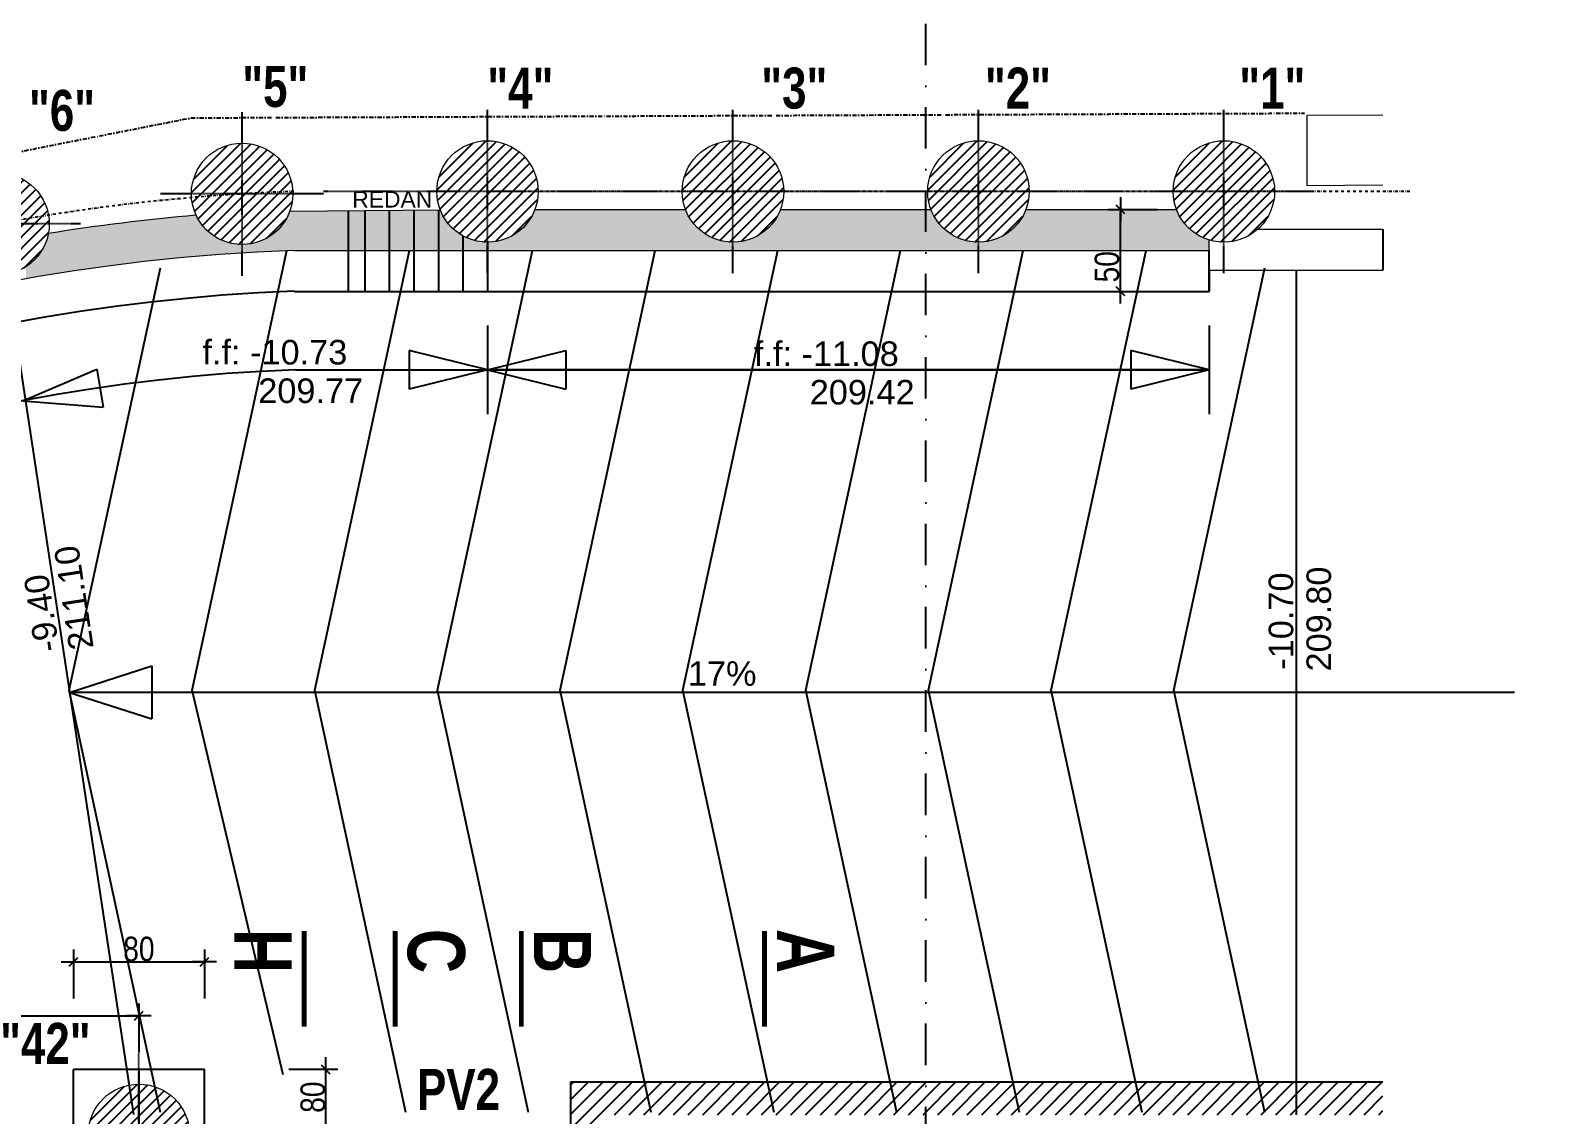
# Model space of a CAD drawing. Header units: metres. Extents: x 24213 to 30440, y -147416 to -143216.
# Drawn here: x 28529 to 29460, y -144651 to -143989 of the extents above; entities that cross this region are included whole.
import ezdxf
from ezdxf.enums import TextEntityAlignment as Align

# ---------------------------------------------------------------- set-up
doc = ezdxf.new("R2010")
doc.units = ezdxf.units.M
doc.header["$PDMODE"] = 65
doc.linetypes.add('INTERROMPU2', pattern=[9.525, 6.35, -3.175])
doc.linetypes.add('TIRETPTX2', pattern=[50.8, 25.4, -12.7, 0, -12.7])
for name, color, linetype in [('01_cote_gen', 4, 'Continuous'), ('01_isolant ext', 2, 'TIRETPTX2'), ('01_linteaux', 3, 'Continuous'), ('01_murs_coup', 5, 'Continuous'), ('01_murs_sup', 2, 'INTERROMPU2'), ('01_poch_murs', 251, 'Continuous'), ('01_texte', 230, 'Continuous'), ('AA_COTES', 2, 'Continuous')]:
    doc.layers.add(name, color=color, linetype=linetype)
doc.layers.add('01_PIEUX', color=5, linetype='Continuous', lineweight=60)
doc.styles.add('impact', font='impact.ttf')
doc.styles.add('MATTE_TXT', font='arial.ttf')
doc.styles.add('STYLE2', font='ARIALN.TTF')
doc.dimstyles.new('JB50', dxfattribs={"dimscale": 0.1, "dimtxt": 150, "dimasz": 15, "dimexe": 0.1, "dimexo": 0.1, "dimgap": 0.09, "dimtad": 1, "dimdec": 1, "dimdsep": 46, "dimtxsty": 'STYLE2', "dimblk1": 'BOND_G', "dimblk2": 'BOND_D', "dimsah": 1, "dimcen": 1.5, "dimdle": 0.01, "dimse1": 1, "dimse2": 1, "dimclrd": 4, "dimclre": 2, "dimclrt": 6, "dimazin": 2, "dimtfac": 2.333333, "dimtdec": 1, "dimtix": 1, "dimtmove": 2, "dimatfit": 3, "dimldrblk": 'BOND_G', "dimfxl": 1, "dimtolj": 1, "dimtzin": 0, "dimarcsym": 0})

# ---------------------------------------------------------------- blocks, each defined once
blk = doc.blocks.new('BOND_G')
at = {"layer": 'AA_COTES', "color": 0}
for p, q in [((0, -5), (0, 15)), ((5, 0), (-5, 0)), ((1.77, 1.77), (-1.77, -1.77))]:
    blk.add_line(p, q, dxfattribs=at)
blk = doc.blocks.new('BOND_D')
at = {"layer": 'AA_COTES', "color": 0}
for p, q in [((5, 0), (-5, 0)), ((-1.77, -1.77), (1.77, 1.77)), ((0, 5), (0, -15))]:
    blk.add_line(p, q, dxfattribs=at)
blk = doc.blocks.new('*D78')
at = {"layer": '01_cote_gen', "color": 4, "lineweight": -2, "ltscale": 3, "transparency": 16777216}
blk.add_line((29195.13, -144147.04), (29195.13, -144100.04), dxfattribs=at)
at = {"layer": 'DEFPOINTS', "color": 0, "lineweight": 0, "ltscale": 3, "transparency": 16777216}
for p in [(29195.13, -144098.54), (29205.06, -144098.54), (29205.06, -144148.54)]:
    blk.add_point(p, dxfattribs=at)
at = {"layer": '01_cote_gen', "color": 4, "lineweight": -2, "ltscale": 3, "transparency": 16777216, "xscale": 1.5, "yscale": 1.5, "zscale": 1.5}
for name, p, rotation in [('BOND_D', (29195.13, -144098.54), 90), ('BOND_G', (29195.13, -144148.54), 270)]:
    blk.add_blockref(name, p, dxfattribs=dict(at, rotation=rotation))
at = {"layer": '01_cote_gen', "color": 6, "ltscale": 3, "transparency": 16777216, "insert": (29186.87, -144133.54), "char_height": 15, "attachment_point": 5, "rotation": 90, "style": 'STYLE2'}
blk.add_mtext('\\A1;50', dxfattribs=at)
blk = doc.blocks.new('*D38')
at = {"layer": '01_cote_gen', "color": 4, "lineweight": -2, "ltscale": 3, "transparency": 16777216}
blk.add_line((28216.77, -144591.03), (28593.77, -144591.03), dxfattribs=at)
at = {"layer": 'DEFPOINTS', "color": 0, "lineweight": 0, "ltscale": 3, "transparency": 16777216}
for p in [(28595.27, -144591.03), (28595.27, -144650.92), (28215.27, -145075.17)]:
    blk.add_point(p, dxfattribs=at)
at = {"layer": '01_cote_gen', "color": 4, "lineweight": -2, "ltscale": 3, "transparency": 16777216, "xscale": 1.5, "yscale": 1.5, "zscale": 1.5, "rotation": 180}
blk.add_blockref('BOND_G', (28215.27, -144591.03), dxfattribs=at)
at = {"layer": '01_cote_gen', "color": 4, "lineweight": -2, "ltscale": 3, "transparency": 16777216, "xscale": 1.5, "yscale": 1.5, "zscale": 1.5}
blk.add_blockref('BOND_D', (28595.27, -144591.03), dxfattribs=at)
at = {"layer": '01_cote_gen', "color": 6, "ltscale": 3, "transparency": 16777216, "insert": (28405.27, -144583.36), "char_height": 15, "attachment_point": 5, "style": 'STYLE2'}
blk.add_mtext('\\A1;380', dxfattribs=at)
blk = doc.blocks.new('*D30')
at = {"layer": '01_cote_gen', "color": 4, "lineweight": -2, "ltscale": 3, "transparency": 16777216}
blk.add_line((28556.77, -144558.07), (28633.77, -144558.07), dxfattribs=at)
at = {"layer": 'DEFPOINTS', "color": 0, "lineweight": 0, "ltscale": 3, "transparency": 16777216}
for p in [(28635.27, -144558.07), (28555.27, -144635.82), (28635.27, -144635.82)]:
    blk.add_point(p, dxfattribs=at)
at = {"layer": '01_cote_gen', "color": 4, "lineweight": -2, "ltscale": 3, "transparency": 16777216, "xscale": 1.5, "yscale": 1.5, "zscale": 1.5, "rotation": 180}
blk.add_blockref('BOND_G', (28555.27, -144558.07), dxfattribs=at)
at = {"layer": '01_cote_gen', "color": 4, "lineweight": -2, "ltscale": 3, "transparency": 16777216, "xscale": 1.5, "yscale": 1.5, "zscale": 1.5}
blk.add_blockref('BOND_D', (28635.27, -144558.07), dxfattribs=at)
at = {"layer": '01_cote_gen', "color": 6, "ltscale": 3, "transparency": 16777216, "insert": (28595.27, -144550.4), "char_height": 15, "attachment_point": 5, "style": 'STYLE2'}
blk.add_mtext('\\A1;80', dxfattribs=at)
blk = doc.blocks.new('*D66')
at = {"layer": '01_cote_gen', "color": 4, "lineweight": -2, "ltscale": 3, "transparency": 16777216}
blk.add_line((28709.29, -144625.32), (28709.29, -144702.32), dxfattribs=at)
at = {"layer": 'DEFPOINTS', "color": 0, "lineweight": 0, "ltscale": 3, "transparency": 16777216}
for p in [(28634.29, -144623.82), (28635.27, -144703.82), (28709.29, -144703.82)]:
    blk.add_point(p, dxfattribs=at)
at = {"layer": '01_cote_gen', "color": 4, "lineweight": -2, "ltscale": 3, "transparency": 16777216, "xscale": 1.5, "yscale": 1.5, "zscale": 1.5}
for name, p, rotation in [('BOND_G', (28709.29, -144623.82), 90), ('BOND_D', (28709.29, -144703.82), 270)]:
    blk.add_blockref(name, p, dxfattribs=dict(at, rotation=rotation))
at = {"layer": '01_cote_gen', "color": 6, "ltscale": 3, "transparency": 16777216, "insert": (28701.63, -144640.82), "char_height": 15, "attachment_point": 5, "rotation": 90, "style": 'STYLE2'}
blk.add_mtext('\\A1;80', dxfattribs=at)

msp = doc.modelspace()

# ---------------------------------------------------------------- hatches: boundary and pattern name
at = {"layer": '01_poch_murs'}
h = msp.add_hatch(dxfattribs=at)
h.set_pattern_fill('ANSI31', color=256, scale=1.5)
h.set_pattern_definition([(45, (10449.6576, -135385.6974), (-3.367596, 3.367596), [])])
h.paths.add_polyline_path([(28658.35, -144057.97, 0.414214), (28627.35, -144088.97), (28658.35, -144088.97)])
h.paths.add_polyline_path([(28658.35, -144088.97), (28627.35, -144088.97, 0.414214), (28658.35, -144119.97)])
h.paths.add_polyline_path([(28658.35, -144057.97), (28658.35, -144088.97), (28689.35, -144088.97, 0.414214)])
h.paths.add_polyline_path([(28689.35, -144088.97), (28658.35, -144088.97), (28658.35, -144119.97, 0.414214)])
h = msp.add_hatch(dxfattribs=at)
h.set_pattern_fill('ANSI31', color=256, scale=1.5)
h.set_pattern_definition([(45, (10599.573, -135384.2683), (-3.367596, 3.367596), [])])
h.paths.add_polyline_path([(28808.27, -144056.54, 0.414214), (28777.27, -144087.54), (28808.27, -144087.54)])
h.paths.add_polyline_path([(28808.27, -144087.54), (28777.27, -144087.54, 0.414214), (28808.27, -144118.54)])
h.paths.add_polyline_path([(28808.27, -144056.54), (28808.27, -144087.54), (28839.27, -144087.54, 0.414214)])
h.paths.add_polyline_path([(28839.27, -144087.54), (28808.27, -144087.54), (28808.27, -144118.54, 0.414214)])
h = msp.add_hatch(dxfattribs=at)
h.set_pattern_fill('ANSI31', color=256, scale=1.5)
h.set_pattern_definition([(45, (10749.573, -135384.2683), (-3.367596, 3.367596), [])])
h.paths.add_polyline_path([(28958.27, -144056.54, 0.414214), (28927.27, -144087.54), (28958.27, -144087.54)])
h.paths.add_polyline_path([(28958.27, -144087.54), (28927.27, -144087.54, 0.414214), (28958.27, -144118.54)])
h.paths.add_polyline_path([(28958.27, -144056.54), (28958.27, -144087.54), (28989.27, -144087.54, 0.414214)])
h.paths.add_polyline_path([(28989.27, -144087.54), (28958.27, -144087.54), (28958.27, -144118.54, 0.414214)])
h = msp.add_hatch(dxfattribs=at)
h.set_pattern_fill('ANSI31', color=256, scale=1.5)
h.set_pattern_definition([(45, (10899.573, -135384.2683), (-3.367596, 3.367596), [])])
h.paths.add_polyline_path([(29108.27, -144056.54, 0.414214), (29077.27, -144087.54), (29108.27, -144087.54)])
h.paths.add_polyline_path([(29108.27, -144087.54), (29077.27, -144087.54, 0.414214), (29108.27, -144118.54)])
h.paths.add_polyline_path([(29108.27, -144056.54), (29108.27, -144087.54), (29139.27, -144087.54, 0.414214)])
h.paths.add_polyline_path([(29139.27, -144087.54), (29108.27, -144087.54), (29108.27, -144118.54, 0.414214)])
h = msp.add_hatch(dxfattribs=at)
h.set_pattern_fill('ANSI31', color=256, scale=1.5)
h.set_pattern_definition([(45, (11049.573, -135384.2683), (-3.367596, 3.367596), [])])
h.paths.add_polyline_path([(29258.27, -144056.54, 0.414214), (29227.27, -144087.54), (29258.27, -144087.54)])
h.paths.add_polyline_path([(29258.27, -144087.54), (29227.27, -144087.54, 0.414214), (29258.27, -144118.54)])
h.paths.add_polyline_path([(29258.27, -144056.54), (29258.27, -144087.54), (29289.27, -144087.54, 0.414214)])
h.paths.add_polyline_path([(29289.27, -144087.54), (29258.27, -144087.54), (29258.27, -144118.54, 0.414214)])
h = msp.add_hatch(dxfattribs=at)
h.set_pattern_fill('ANSI31', color=256, scale=1.5)
h.set_pattern_definition([(45, (10300.839, -135404.09), (-3.367596, 3.367596), [])])
h.paths.add_polyline_path([(28509.53, -144076.36, 0.414214), (28478.53, -144107.36), (28509.53, -144107.36)])
h.paths.add_polyline_path([(28509.53, -144107.36), (28478.53, -144107.36, 0.414214), (28509.53, -144138.36)])
h.paths.add_polyline_path([(28509.53, -144076.36), (28509.53, -144107.36), (28540.53, -144107.36, 0.414214)])
h.paths.add_polyline_path([(28540.53, -144107.36), (28509.53, -144107.36), (28509.53, -144138.36, 0.414214)])
at = {"layer": '01_poch_murs', "ltscale": 3}
h = msp.add_hatch(color=256, dxfattribs=at)
h.dxf.hatch_style = 1
h.paths.add_polyline_path([(28779.39, -144098.8), (28687.45, -144099.65, -0.666709), (28630.27, -144102.1, 0.018918), (28539.97, -144113.22, -0.205808), (28526.22, -144133.48), (28526.22, -144140.91, -0.034976), (28689.87, -144123.54), (28878.55, -144123.54), (28878.55, -144098.54), (28837.25, -144098.54, -0.686668)])
h = msp.add_hatch(color=256, dxfattribs=at)
h.dxf.hatch_style = 1
h.paths.add_polyline_path([(29079.28, -144098.54), (28987.25, -144098.54, -0.690066), (28929.28, -144098.54), (28878.55, -144098.54), (28878.55, -144123.54), (29249.29, -144123.54), (29249.29, -144117.21, -0.232635), (29229.28, -144098.54), (29137.25, -144098.54, -0.690066)])
h = msp.add_hatch(color=256, dxfattribs=at)
h.dxf.hatch_style = 1
h.paths.add_polyline_path([(28224.3, -144229.11, -0.073972), (28215.27, -144227.76), (28215.27, -144242.23, -0.002127), (28224.3, -144237.87)])
h.paths.add_polyline_path([(28442.21, -144159.01), (28437.5, -144134.41, 0.009149), (28395.04, -144145.97, -0.394815), (28364.11, -144174.91), (28364.11, -144181.74, -0.017273)])
h.paths.add_polyline_path([(28447.22, -144132, 0.002082), (28437.5, -144134.41), (28442.21, -144159.01, -0.002126), (28451.93, -144156.58)])
h.paths.add_polyline_path([(29439.88, -146043.39), (29469.86, -146043.39), (29469.86, -146005.89), (29439.88, -146005.89)], flags=9)
h.paths.add_polyline_path([(29439.62, -145434.18), (29470.15, -145434.18), (29470.15, -145395.11), (29439.62, -145395.11)], flags=9)
h.paths.add_polyline_path([(29439.88, -145285.39), (29469.85, -145285.39), (29469.85, -145247.89), (29439.88, -145247.89)], flags=9)
h.paths.add_polyline_path([(29439.7, -144675.39), (29468.64, -144675.39), (29468.64, -144637.89), (29439.7, -144637.89)], flags=9)
h.paths.add_polyline_path([(28753.02, -145115.31), (28785.18, -145115.31), (28785.18, -145062.81), (28753.02, -145062.81)], flags=9)
h.paths.add_polyline_path([(28622.19, -146565.76), (28702.12, -146512.1), (28689.16, -146492.78), (28609.22, -146546.45)], flags=9)
h.paths.add_polyline_path([(29343.4, -144295.56), (29385.48, -144295.56), (29385.48, -144243.06), (29343.4, -144243.06)], flags=9)
h.paths.add_polyline_path([(28664.37, -144220.84), (28736.13, -144220.84), (28736.13, -144197.86), (28664.37, -144197.86)], flags=9)
h.paths.add_polyline_path([(28630.21, -144197.38), (28726.5, -144197.38), (28726.5, -144174.09), (28630.21, -144174.09)], flags=9)
h.paths.add_polyline_path([(29001.37, -144221.75), (29073.13, -144221.75), (29073.13, -144198.77), (29001.37, -144198.77)], flags=9)
h.paths.add_polyline_path([(28967.21, -144198.28), (29063.5, -144198.28), (29063.5, -144175.01), (28967.21, -144175.01)], flags=9)
h.paths.add_polyline_path([(28944.94, -146272.14), (28944.94, -146138.6), (28921.65, -146138.6), (28921.65, -146272.14)], flags=9)
h.paths.add_polyline_path([(29105.31, -146446.77), (29238.84, -146446.77), (29238.84, -146423.48), (29105.31, -146423.48)], flags=9)
h.paths.add_polyline_path([(29003.48, -146376.86), (29044.88, -146376.86), (29044.88, -146353.98), (29003.48, -146353.98)], flags=9)
h.paths.add_polyline_path([(29001.55, -146343.54), (29042.82, -146343.54), (29042.82, -146321.04), (29001.55, -146321.04)], flags=9)
h.paths.add_polyline_path([(28604.14, -145260.13), (28671.61, -145260.13), (28671.61, -145222.63), (28604.14, -145222.63)], flags=9)
h.paths.add_polyline_path([(28603.41, -145102.89), (28672.35, -145102.89), (28672.35, -145063.91), (28603.41, -145063.91)], flags=9)
h.paths.add_polyline_path([(28629.22, -144741.67), (28697.01, -144741.67), (28697.01, -144703.45), (28629.22, -144703.45)], flags=9)
h.paths.add_polyline_path([(28251.25, -145077.18), (28314.97, -145077.18), (28314.97, -145039.68), (28251.25, -145039.68)], flags=9)
h.paths.add_polyline_path([(29327.83, -144384.59), (29327.83, -144312.84), (29304.85, -144312.84), (29304.85, -144384.59)], flags=9)
h.paths.add_polyline_path([(29304.74, -144383.52), (29304.74, -144316.45), (29281.76, -144316.45), (29281.76, -144383.52)], flags=9)
h.paths.add_polyline_path([(28572.32, -144369.47), (28561.57, -144298.53), (28538.85, -144301.98), (28549.6, -144372.92)], flags=9)
h.paths.add_polyline_path([(28551.39, -144370.89), (28543.08, -144316.09), (28520.37, -144319.53), (28528.67, -144374.33)], flags=9)
h.paths.add_polyline_path([(28926.79, -144394.04), (28976.63, -144394.04), (28976.63, -144370.32), (28926.79, -144370.32)], flags=9)
h.paths.add_polyline_path([(28970.35, -145187.01), (29042.1, -145187.01), (29042.1, -145164.03), (28970.35, -145164.03)], flags=9)
h.paths.add_polyline_path([(28982.47, -145162.88), (29037.89, -145162.88), (29037.89, -145139.9), (28982.47, -145139.9)], flags=9)
h.paths.add_polyline_path([(28970.35, -145768.01), (29042.1, -145768.01), (29042.1, -145745.03), (28970.35, -145745.03)], flags=9)
h.paths.add_polyline_path([(28982.47, -145743.88), (29037.89, -145743.88), (29037.89, -145720.9), (28982.47, -145720.9)], flags=9)
h.paths.add_polyline_path([(29284.54, -145596.08), (29359.25, -145596.08), (29359.25, -145574.93), (29284.54, -145574.93)], flags=9)
h.paths.add_polyline_path([(29273.39, -145558.86), (29369.57, -145558.86), (29369.57, -145535.87), (29273.39, -145535.87)], flags=9)
h.paths.add_polyline_path([(29284.54, -145522.01), (29355.49, -145522.01), (29355.49, -145500.86), (29284.54, -145500.86)], flags=9)
h.paths.add_polyline_path([(28349.34, -146466.11), (28409.58, -146436.04), (28398.98, -146414.82), (28338.75, -146444.89)], flags=9)
h.paths.add_polyline_path([(29631.23, -146020.34), (29699.09, -146020.34), (29699.09, -145982.12), (29631.23, -145982.12)], flags=9)
h.paths.add_polyline_path([(29620.6, -145812.06), (29684.64, -145812.06), (29684.64, -145773.84), (29620.6, -145773.84)], flags=9)
h.paths.add_polyline_path([(29648.76, -145688.67), (29717.95, -145688.67), (29717.95, -145649.74), (29648.76, -145649.74)], flags=9)
h.paths.add_polyline_path([(29703.43, -145544.52), (29768.96, -145544.52), (29768.96, -145505.56), (29703.43, -145505.56)], flags=9)
h.paths.add_polyline_path([(29758.31, -145401.51), (29823.62, -145401.51), (29823.62, -145362.58), (29758.31, -145362.58)], flags=9)
h.paths.add_polyline_path([(29795.43, -145254.89), (29855.73, -145254.89), (29855.73, -145217.39), (29795.43, -145217.39)], flags=9)
h.paths.add_polyline_path([(29829.4, -145110.37), (29894.94, -145110.37), (29894.94, -145071.41), (29829.4, -145071.41)], flags=9)
h.paths.add_polyline_path([(29863.26, -144989.77), (29928.4, -144989.77), (29928.4, -144951.56), (29863.26, -144951.56)], flags=9)
at = {"layer": '01_poch_murs'}
h = msp.add_hatch(dxfattribs=at)
h.set_pattern_fill('ANSI31', color=256, scale=2)
h.set_pattern_definition([(45, (10975.294, -128724.572), (-4.490128, 4.490128), [])])
h.paths.add_polyline_path([(29355.47, -144631.52), (29302.38, -144631.52), (29302.38, -144651.52), (29355.47, -144651.52)])
h.paths.add_polyline_path([(29302.38, -144631.52), (29076.24, -144631.52), (29076.24, -144651.52), (29302.38, -144651.52)])
h.paths.add_polyline_path([(29076.24, -144631.52), (28859.29, -144631.52), (28859.29, -144651.52), (29076.24, -144651.52)])
h.paths.add_polyline_path([(28879.29, -144676.52), (28859.29, -144676.52), (28859.29, -144689.98)])
h.paths.add_polyline_path([(28879.29, -144657.23), (28859.29, -144657.23), (28859.29, -144676.52), (28879.29, -144676.52)])
h.paths.add_polyline_path([(28879.29, -144651.52), (28859.29, -144651.52), (28859.29, -144657.23), (28879.29, -144657.23)])
h = msp.add_hatch(dxfattribs=at)
h.set_pattern_fill('ANSI31', color=256, scale=1.5)
h.set_pattern_definition([(45, (10386.582, -135960.555), (-3.367596, 3.367596), [])])
h.paths.add_polyline_path([(28595.27, -144632.82, 0.414214), (28564.27, -144663.82), (28595.27, -144663.82)])
h.paths.add_polyline_path([(28595.27, -144663.82), (28564.27, -144663.82, 0.414214), (28595.27, -144694.82)])
h.paths.add_polyline_path([(28595.27, -144632.82), (28595.27, -144663.82), (28626.27, -144663.82, 0.414214)])
h.paths.add_polyline_path([(28626.27, -144663.82), (28595.27, -144663.82), (28595.27, -144694.82, 0.414214)])

# ---------------------------------------------------------------- linework, layer by layer
at = {"layer": '01_cote_gen', "ltscale": 3}
msp.add_line((28595.27, -144624.54), (28595.27, -144693.55), dxfattribs=at)
at = {"layer": '01_isolant ext'}
msp.add_line((29076.24, -146860.87), (29076.24, -143865.86), dxfattribs=at)
at = {"layer": '01_linteaux', "linetype": 'TIRETPTX2', "ltscale": 0.01}
for p, q in [((28658.35, -144138.97), (28658.35, -144038.97)), ((28808.27, -144137.54), (28808.27, -144037.54)), ((28958.27, -144137.54), (28958.27, -144037.54)), ((29108.27, -144137.54), (29108.27, -144037.54)), ((29258.27, -144137.54), (29258.27, -144037.54)), ((29258.27, -144137.54), (29258.27, -144037.54)), ((28708.35, -144088.97), (28608.35, -144088.97)), ((29312.11, -144087.54), (28708.11, -144087.54)), ((28559.53, -144107.36), (28459.53, -144107.36)), ((28595.27, -144713.92), (28595.27, -144613.92))]:
    msp.add_line(p, q, dxfattribs=at)
at = {"layer": '01_linteaux', "linetype": 'TIRETPTX2', "ltscale": 0.07}
msp.add_line((29371.88, -144087.54), (28808.27, -144087.54), dxfattribs=at)
at = {"layer": '01_linteaux'}
for p, q in [((28723.27, -144148.54), (28723.27, -144099.32)), ((28733.27, -144099.23), (28733.27, -144148.54)), ((28748.27, -144099.09), (28748.27, -144148.54)), ((28763.27, -144098.95), (28763.27, -144148.54)), ((28778.27, -144098.81), (28778.27, -144148.54)), ((28793.27, -144114.67), (28793.27, -144148.54)), ((28808.27, -144118.54), (28808.27, -144148.54)), ((29249.29, -144148.54), (29249.29, -144123.54)), ((29249.29, -144135.52), (29249.29, -144148.54)), ((28690.32, -144148.54), (29249.29, -144148.54)), ((28635.27, -144623.82), (28555.27, -144623.82)), ((28555.27, -144703.82), (28555.27, -144623.82)), ((28635.27, -144703.82), (28635.27, -144623.82))]:
    msp.add_line(p, q, dxfattribs=at)
at = {"layer": '01_linteaux', "linetype": 'TIRETPTX2', "ltscale": 0.07}
msp.add_arc((28732.08, -145300.51), 1213.73, 91.99092, 160.61055, dxfattribs=at)
at = {"layer": '01_linteaux'}
msp.add_arc((28732.08, -145300.51), 1152.73, 92.0761, 160.43927, dxfattribs=at)
at = {"layer": '01_linteaux', "color": 5, "linetype": 'TIRETPTX2', "ltscale": 0.1}
for points in [[(28240.78, -144118.64), (28434, -144080.61), (28627.21, -144042.57)], [(28627.21, -144042.57), (28967.36, -144041.14), (29307.51, -144039.71)]]:
    msp.add_open_spline(points, degree=2, dxfattribs=at)
at = {"layer": '01_murs_coup', "linetype": 'Continuous', "lineweight": 5}
for p, q in [((28687.45, -144099.65), (28779.39, -144098.8)), ((28837.25, -144098.54), (28929.28, -144098.54)), ((28987.25, -144098.54), (29079.28, -144098.54)), ((29137.25, -144098.54), (29229.28, -144098.54)), ((29277.56, -144110.52), (29355.47, -144110.52)), ((29279.06, -144110.52), (29355.47, -144110.52)), ((29249.29, -144135.52), (29249.29, -144117.21)), ((29249.29, -144135.52), (29249.29, -144117.21)), ((28689.87, -144123.54), (29249.37, -144123.54)), ((29249.29, -144135.52), (29355.47, -144135.52)), ((29249.29, -144135.52), (29355.47, -144135.52))]:
    msp.add_line(p, q, dxfattribs=at)
msp.add_lwpolyline([(29355.47, -144040.96), (29308.86, -144041.16), (29308.86, -144083.88), (29355.47, -144083.55)], dxfattribs=at)
for radius, start, end in [(1202.73, 94.85607, 99.19121), (1177.73, 92.05395, 160.46959)]:
    msp.add_arc((28732.08, -145300.51), radius, start, end, dxfattribs=at)
at = {"layer": '01_murs_sup', "ltscale": 0.05}
for p, q in [((28859.29, -145250.48), (28859.29, -144631.52)), ((28859.29, -144631.52), (29355.47, -144631.52))]:
    msp.add_line(p, q, dxfattribs=at)
at = {"layer": '01_PIEUX', "linetype": 'Continuous', "lineweight": 5}
for centre in [(28658.35, -144088.97), (28808.27, -144087.54), (28958.27, -144087.54), (29108.27, -144087.54), (29258.27, -144087.54), (28509.53, -144107.36), (28595.27, -144663.82)]:
    msp.add_circle(centre, 31, dxfattribs=at)
at = {"layer": '01_poch_murs', "ltscale": 3}
for p, q in [((29355.47, -144110.52), (29355.47, -144135.52)), ((28627.72, -144392.23), (28685.65, -144123.69)), ((28702.72, -144392.23), (28760.69, -144123.54)), ((28777.72, -144392.23), (28835.69, -144123.54)), ((28852.72, -144392.23), (28910.69, -144123.54)), ((28927.72, -144392.23), (28985.69, -144123.54)), ((29002.72, -144392.23), (29060.69, -144123.54)), ((29077.72, -144392.23), (29135.69, -144123.54)), ((29152.72, -144392.23), (29210.69, -144123.54)), ((28552.72, -144392.23), (28608.38, -144134.23)), ((29227.72, -144392.23), (29283.38, -144134.23)), ((28608.38, -144650.23), (28552.72, -144392.23)), ((28683.38, -144627.23), (28627.72, -144392.23)), ((28758.38, -144650.23), (28702.72, -144392.23)), ((28833.38, -144650.23), (28777.72, -144392.23)), ((28908.38, -144650.23), (28852.72, -144392.23)), ((28983.38, -144650.23), (28927.72, -144392.23)), ((29058.38, -144650.23), (29002.72, -144392.23)), ((29133.38, -144650.23), (29077.72, -144392.23)), ((29208.38, -144650.23), (29152.72, -144392.23)), ((29283.38, -144650.23), (29227.72, -144392.23))]:
    msp.add_line(p, q, dxfattribs=at)
at = {"layer": '01_texte'}
for p, q in [((29302.38, -144135.52), (29302.38, -144651.52)), ((28514.93, -144142.97), (28592, -144651.32)), ((28808.27, -144169.37), (28808.27, -144223.53)), ((29249.29, -144169.37), (29249.29, -144223.53)), ((28808.27, -144196.45), (28760.4, -144184.63)), ((28760.4, -144184.63), (28760.4, -144208.27)), ((28808.27, -144196.45), (28856.13, -144184.63)), ((28856.13, -144184.63), (28856.13, -144208.27)), ((29249.29, -144196.45), (29201.42, -144184.63)), ((29201.42, -144184.63), (29201.42, -144208.27)), ((28524.29, -144215.41), (28569.61, -144196)), ((28569.61, -144196), (28573.44, -144219.33)), ((28691.2, -144196.45), (29249.29, -144196.45)), ((28808.27, -144196.45), (28760.4, -144208.27)), ((29249.29, -144196.45), (28808.27, -144196.45)), ((28808.27, -144196.45), (28856.13, -144208.27)), ((29249.29, -144196.45), (29201.42, -144208.27)), ((28524.29, -144215.41), (28573.44, -144219.33)), ((28552.9, -144393.52), (28603.2, -144377.28)), ((28603.2, -144377.28), (28603.2, -144409.76)), ((29435.88, -144393.52), (28552.9, -144393.52)), ((28552.9, -144393.52), (28603.2, -144409.76))]:
    msp.add_line(p, q, dxfattribs=at)
at = {"layer": '01_texte', "const_width": 3}
for points in [[(28696.3, -144597.82), (28696.3, -144539.32)], [(28751.87, -144597.82), (28751.87, -144539.32)], [(28828.96, -144597.82), (28828.96, -144539.32)], [(28977.56, -144597.82), (28977.56, -144539.32)]]:
    msp.add_lwpolyline(points, dxfattribs=at)
at = {"layer": '01_texte'}
msp.add_arc((28732.08, -145300.51), 1104.81, 92.12065, 160.3783, dxfattribs=at)

# ---------------------------------------------------------------- texts
at = {"layer": '01_texte', "style": 'impact'}
for s, height, rotation, p in [('"5"', 25, 0, (28678.61, -144043.41)), ('"4"', 25, 0, (28828.38, -144044.36)), ('"3"', 25, 0, (28995.76, -144044.36)), ('"2"', 25, 0, (29132.42, -144044.36)), ('"1"', 25, 0, (29287.85, -144044.36)), ('"6"', 25, 0, (28548.29, -144058.01)), ('H', 35, 90, (28699.15, -144551.57)), ('C', 35, 270, (28749.02, -144551.56)), ('B', 35, 270, (28826.11, -144551.56)), ('A', 35, 270, (28974.71, -144551.56)), ('"42"', 25, 0, (28538.11, -144627.97))]:
    msp.add_text(s, height=height, rotation=rotation, dxfattribs=at).set_placement(p, align=Align.BOTTOM_CENTER)
at = {"layer": '01_texte', "style": 'MATTE_TXT'}
for s, height, p in [('REDAN', 10, (28725.65, -144097.35)), ('f.f: -10.73', 15, (28634.09, -144193.23)), ('f.f: -11.08', 15, (28971.09, -144194.14)), ('209.77', 15, (28668.2, -144216.75)), ('209.42', 15, (29005.2, -144217.66)), ('17%%%', 15, (28930.74, -144389.53))]:
    msp.add_text(s, height=height, dxfattribs=at).set_placement(p)
for s, rotation, p in [('211.10', 98.61743, (28567.7, -144366.3)), ('-9.40', 98.61743, (28546.78, -144367.71)), ('-10.70', 90, (29300.65, -144379.69)), ('209.80', 90, (29323.74, -144380.76))]:
    msp.add_text(s, height=15, rotation=rotation, dxfattribs=at).set_placement(p)
at = {"layer": '01_texte', "style": 'impact'}
msp.add_text('PV2', height=25, dxfattribs=at).set_placement((28790.59, -144656.06), align=Align.BOTTOM_CENTER)

# ---------------------------------------------------------------- dimensions: what is measured, and where the dimension line sits
at = {"layer": '01_cote_gen', "ltscale": 3}
for base, p1, p2, picture, middle in [((29195.13, -144098.54), (29205.06, -144148.54), (29205.06, -144098.54), '*D78', (29186.87, -144133.54)), ((28709.29, -144703.82), (28634.29, -144623.82), (28635.27, -144703.82), '*D66', (28701.63, -144640.82))]:
    dim = msp.add_linear_dim(base=base, p1=p1, p2=p2, angle=90, dimstyle='JB50', dxfattribs=at)
    dim.commit()
    dim.dimension.update_dxf_attribs({"geometry": picture, "text_midpoint": middle, "dimtype": 160})
for base, p1, p2, picture, middle in [((28635.27, -144558.07), (28555.27, -144635.82), (28635.27, -144635.82), '*D30', (28595.27, -144550.4)), ((28595.27, -144591.03), (28215.27, -145075.17), (28595.27, -144650.92), '*D38', (28405.27, -144583.36))]:
    dim = msp.add_linear_dim(base=base, p1=p1, p2=p2, dimstyle='JB50', dxfattribs=at)
    dim.commit()
    dim.dimension.update_dxf_attribs({"geometry": picture, "text_midpoint": middle})

doc.saveas('drawing.dxf')
